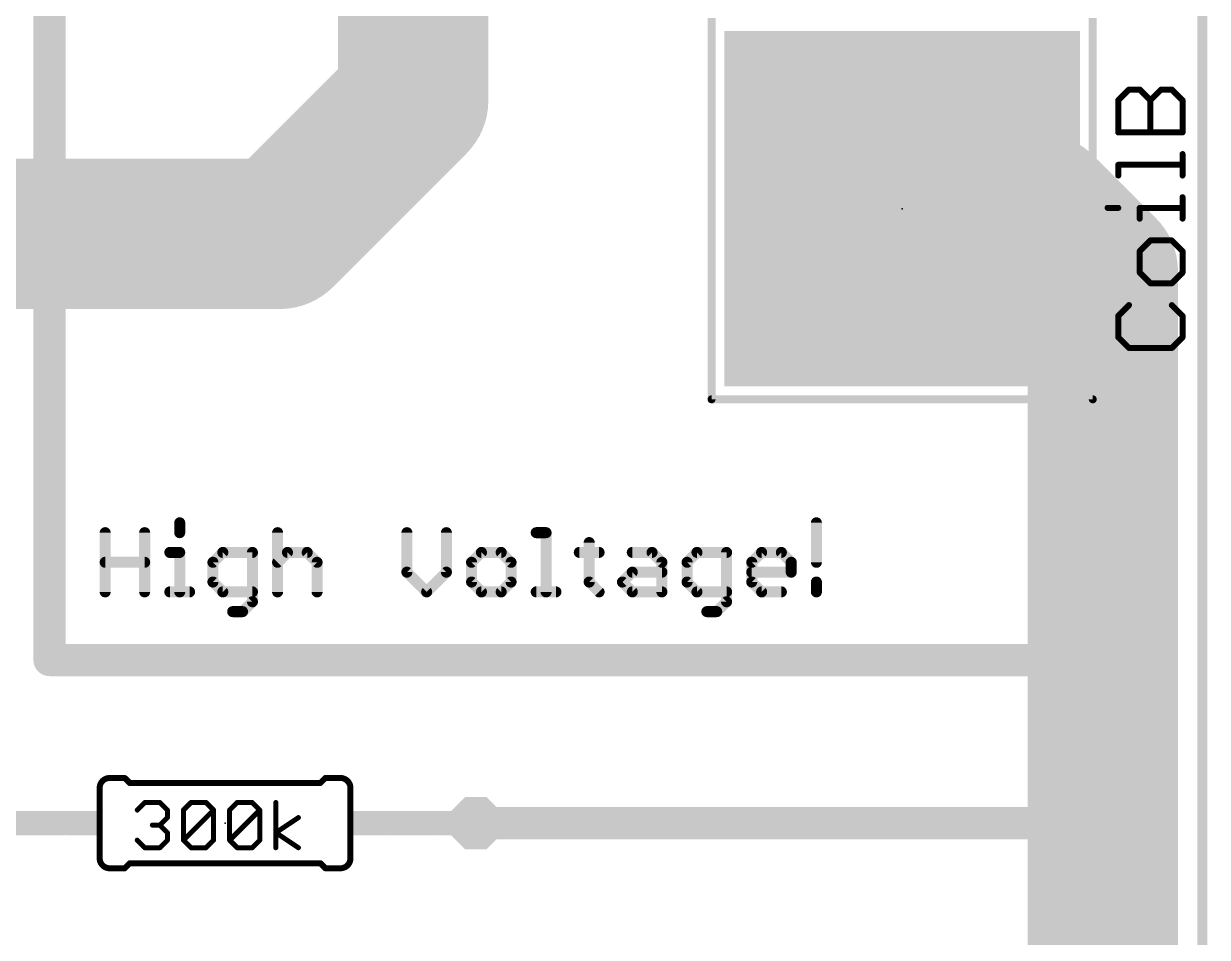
# Model space of a CAD drawing. Extents: x 0 to 165, y -10 to 137.
# Drawn here: x 119.36 to 149.33, y 46 to 69.14 of the extents above; entities that cross this region are included whole.
import ezdxf

# ---------------------------------------------------------------- set-up
doc = ezdxf.new("R2010")
doc.units = 0
for name, color, linetype in [('1', 14, 'CONTINUOUS'), ('16', 174, 'CONTINUOUS'), ('17', 94, 'CONTINUOUS'), ('20', 178, 'CONTINUOUS'), ('21', 251, 'CONTINUOUS'), ('23', 178, 'CONTINUOUS'), ('27', 251, 'CONTINUOUS'), ('51', 251, 'CONTINUOUS')]:
    doc.layers.add(name, color=color, linetype=linetype)

# ---------------------------------------------------------------- blocks, each defined once
blk = doc.blocks.new('RECT')
blk.add_solid([(-0.5, -0.5), (0.5, -0.5), (-0.5, 0.5), (0.5, 0.5)])
blk = doc.blocks.new('OCTAGONP')
at = {"const_width": 0.5}
blk.add_lwpolyline([(-0.25, -0.1036), (-0.25, 0.1036), (-0.1036, 0.25), (0.1036, 0.25), (0.25, 0.1036), (0.25, -0.1036), (0.1036, -0.25), (-0.1036, -0.25), (-0.25, -0.1036), (-0.25, 0.1036)], dxfattribs=at)
blk = doc.blocks.new('SQUAREP')
blk.add_solid([(-0.5, -0.5), (0.5, -0.5), (-0.5, 0.5), (0.5, 0.5)])

msp = doc.modelspace()

# ---------------------------------------------------------------- linework, layer by layer
at = {"layer": '1'}
for points, const_width in [([(120.015, 53.0225), (120.015, 99.3775)], 0.8128), ([(147.0773, 67.1975), (147.3485, 67.4687)], 0.1524), ([(147.3485, 67.4687), (147.6196, 67.4687)], 0.1524), ([(147.6196, 67.4687), (147.8908, 67.1975)], 0.1524), ([(147.8908, 67.1975), (148.162, 67.4687)], 0.1524), ([(148.162, 67.4687), (148.4331, 67.4687)], 0.1524), ([(148.4331, 67.4687), (148.7043, 67.1975)], 0.1524), ([(147.0773, 66.384), (147.0773, 67.1975)], 0.1524), ([(147.8908, 66.384), (147.8908, 67.1975)], 0.1524), ([(148.7043, 67.1975), (148.7043, 66.384)], 0.1524), ([(148.7043, 66.384), (147.0773, 66.384)], 0.1524), ([(147.0773, 65.2926), (147.0773, 65.5638)], 0.1524), ([(147.0773, 65.5638), (148.7043, 65.5638)], 0.1524), ([(148.7043, 65.2926), (148.7043, 65.8349)], 0.1524), ([(148.7043, 64.2012), (148.7043, 64.7435)], 0.1524), ([(146.8061, 64.4723), (147.0773, 64.4723)], 0.1524), ([(147.6196, 64.2012), (147.6196, 64.4723)], 0.1524), ([(147.6196, 64.4723), (148.7043, 64.4723)], 0.1524), ([(147.8908, 63.6487), (147.6196, 63.3775)], 0.1524), ([(148.4331, 63.6487), (147.8908, 63.6487)], 0.1524), ([(148.7043, 63.3775), (148.4331, 63.6487)], 0.1524), ([(147.6196, 63.3775), (147.6196, 62.8352)], 0.1524), ([(148.7043, 62.8352), (148.7043, 63.3775)], 0.1524), ([(147.6196, 62.8352), (147.8908, 62.564)], 0.1524), ([(147.8908, 62.564), (148.4331, 62.564)], 0.1524), ([(148.4331, 62.564), (148.7043, 62.8352)], 0.1524), ([(147.3485, 62.0115), (147.0773, 61.7403)], 0.1524), ([(148.7043, 61.7403), (148.4331, 62.0115)], 0.1524), ([(147.0773, 61.7403), (147.0773, 61.198)], 0.1524), ([(148.7043, 61.198), (148.7043, 61.7403)], 0.1524), ([(147.0773, 61.198), (147.3485, 60.9268)], 0.1524), ([(148.4331, 60.9268), (148.7043, 61.198)], 0.1524), ([(147.3485, 60.9268), (148.4331, 60.9268)], 0.1524), ([(121.4247, 54.7497), (121.4247, 56.2496)], 0.2794), ([(122.4246, 56.2496), (122.4246, 54.7497)], 0.2794), ([(123.3118, 56.4996), (123.3118, 56.2496)], 0.2794), ([(125.7905, 56.2496), (125.7905, 54.7497)], 0.2794), ([(129.0648, 56.2496), (129.0648, 55.2497)], 0.2794), ([(130.0647, 55.2497), (130.0647, 56.2496)], 0.2794), ([(132.3391, 56.2496), (132.5891, 56.2496)], 0.2794), ([(132.5891, 56.2496), (132.5891, 54.7497)], 0.2794), ([(139.4334, 56.4996), (139.4334, 55.4996)], 0.2794), ([(133.6805, 55.9996), (133.6805, 54.9997)], 0.2794), ([(123.0619, 55.7496), (123.3118, 55.7496)], 0.2794), ([(123.3118, 55.7496), (123.3118, 54.7497)], 0.2794), ([(124.4033, 55.7496), (124.1533, 55.4996)], 0.2794), ([(125.1532, 55.7496), (124.4033, 55.7496)], 0.2794), ([(125.1532, 54.4997), (125.1532, 55.7496)], 0.2794), ([(125.7905, 55.4996), (126.0404, 55.7496)], 0.2794), ([(126.0404, 55.7496), (126.5404, 55.7496)], 0.2794), ([(126.5404, 55.7496), (126.7904, 55.4996)], 0.2794), ([(130.9519, 55.7496), (130.7019, 55.4996)], 0.2794), ([(131.4519, 55.7496), (130.9519, 55.7496)], 0.2794), ([(131.7018, 55.4996), (131.4519, 55.7496)], 0.2794), ([(133.4305, 55.7496), (133.9305, 55.7496)], 0.2794), ([(134.7719, 55.7496), (135.2719, 55.7496)], 0.2794), ([(135.2719, 55.7496), (135.5219, 55.4996)], 0.2794), ([(136.4091, 55.7496), (136.1591, 55.4996)], 0.2794), ([(137.159, 55.7496), (136.4091, 55.7496)], 0.2794), ([(137.159, 54.4997), (137.159, 55.7496)], 0.2794), ([(137.7963, 55.4996), (138.0462, 55.7496)], 0.2794), ([(138.0462, 55.7496), (138.5462, 55.7496)], 0.2794), ([(138.5462, 55.7496), (138.7962, 55.4996)], 0.2794), ([(121.4247, 55.4996), (122.4246, 55.4996)], 0.2794), ([(124.1533, 55.4996), (124.1533, 54.9997)], 0.2794), ([(126.7904, 55.4996), (126.7904, 54.7497)], 0.2794), ([(130.7019, 55.4996), (130.7019, 54.9997)], 0.2794), ([(131.7018, 54.9997), (131.7018, 55.4996)], 0.2794), ([(135.5219, 55.4996), (135.5219, 54.7497)], 0.2794), ([(136.1591, 55.4996), (136.1591, 54.9997)], 0.2794), ([(137.7963, 54.9997), (137.7963, 55.4996)], 0.2794), ([(138.7962, 55.4996), (138.7962, 55.2497)], 0.2794), ([(129.0648, 55.2497), (129.5647, 54.7497)], 0.2794), ([(129.5647, 54.7497), (130.0647, 55.2497)], 0.2794), ([(134.522, 54.9997), (134.7719, 55.2497)], 0.2794), ([(134.7719, 55.2497), (135.5219, 55.2497)], 0.2794), ([(138.7962, 55.2497), (137.7963, 55.2497)], 0.2794), ([(123.0619, 54.7497), (123.5618, 54.7497)], 0.2794), ([(124.1533, 54.9997), (124.4033, 54.7497)], 0.2794), ([(124.4033, 54.7497), (125.1532, 54.7497)], 0.2794), ([(130.7019, 54.9997), (130.9519, 54.7497)], 0.2794), ([(130.9519, 54.7497), (131.4519, 54.7497)], 0.2794), ([(131.4519, 54.7497), (131.7018, 54.9997)], 0.2794), ([(132.3391, 54.7497), (132.839, 54.7497)], 0.2794), ([(133.6805, 54.9997), (133.9305, 54.7497)], 0.2794), ([(134.7719, 54.7497), (134.522, 54.9997)], 0.2794), ([(135.5219, 54.7497), (134.7719, 54.7497)], 0.2794), ([(136.1591, 54.9997), (136.4091, 54.7497)], 0.2794), ([(136.4091, 54.7497), (137.159, 54.7497)], 0.2794), ([(138.0462, 54.7497), (137.7963, 54.9997)], 0.2794), ([(138.5462, 54.7497), (138.0462, 54.7497)], 0.2794), ([(139.4334, 54.9997), (139.4334, 54.7497)], 0.2794), ([(124.9032, 54.2497), (125.1532, 54.4997)], 0.2794), ([(136.909, 54.2497), (137.159, 54.4997)], 0.2794), ([(124.6533, 54.2497), (124.9032, 54.2497)], 0.2794), ([(136.6591, 54.2497), (136.909, 54.2497)], 0.2794), ([(120.015, 53.0225), (147.955, 53.0225)], 0.8128)]:
    msp.add_lwpolyline(points, dxfattribs=dict(at, const_width=const_width))
for points, const_width in [([(147.3485, 67.5068, 1), (147.3485, 67.4306)], 0.0762), ([(147.3754, 67.4418, 1), (147.3215, 67.4956)], 0.0762), ([(147.6466, 67.4956, 1), (147.5927, 67.4417)], 0.0762), ([(147.6196, 67.4306, 1), (147.6196, 67.5068)], 0.0762), ([(148.162, 67.5068, 1), (148.162, 67.4306)], 0.0762), ([(148.1889, 67.4417, 1), (148.135, 67.4956)], 0.0762), ([(148.4601, 67.4956, 1), (148.4062, 67.4418)], 0.0762), ([(148.4331, 67.4306, 1), (148.4331, 67.5068)], 0.0762), ([(147.1154, 67.1975, 1), (147.0392, 67.1975)], 0.0762), ([(147.0504, 67.2245, 1), (147.1043, 67.1706)], 0.0762), ([(147.9289, 67.1975, 1), (147.8527, 67.1975)], 0.0762), ([(147.8639, 67.2245, 1), (147.9177, 67.1706)], 0.0762), ([(147.8639, 67.1706, 1), (147.9177, 67.2245)], 0.0762), ([(148.7424, 67.1975, 1), (148.6662, 67.1975)], 0.0762), ([(148.6774, 67.1706, 1), (148.7312, 67.2245)], 0.0762), ([(147.0773, 66.4221, 1), (147.0773, 66.3459)], 0.0762), ([(147.0392, 66.384, 1), (147.1154, 66.384)], 0.0762), ([(147.8527, 66.384, 1), (147.9289, 66.384)], 0.0762), ([(148.6662, 66.384, 1), (148.7424, 66.384)], 0.0762), ([(148.7043, 66.3459, 1), (148.7043, 66.4221)], 0.0762), ([(147.1154, 65.5638, 1), (147.0392, 65.5638)], 0.0762), ([(147.0773, 65.6019, 1), (147.0773, 65.5257)], 0.0762), ([(148.7424, 65.8349, 1), (148.6662, 65.8349)], 0.0762), ([(148.7043, 65.5257, 1), (148.7043, 65.6019)], 0.0762), ([(147.0392, 65.2926, 1), (147.1154, 65.2926)], 0.0762), ([(148.6662, 65.2926, 1), (148.7424, 65.2926)], 0.0762), ([(148.7424, 64.7435, 1), (148.6662, 64.7435)], 0.0762), ([(146.8061, 64.5104, 1), (146.8061, 64.4342)], 0.0762), ([(147.0773, 64.4342, 1), (147.0773, 64.5104)], 0.0762), ([(147.6577, 64.4723, 1), (147.5815, 64.4723)], 0.0762), ([(147.6196, 64.5104, 1), (147.6196, 64.4342)], 0.0762), ([(148.7043, 64.4342, 1), (148.7043, 64.5104)], 0.0762), ([(147.5815, 64.2012, 1), (147.6577, 64.2012)], 0.0762), ([(148.6662, 64.2012, 1), (148.7424, 64.2012)], 0.0762), ([(147.8908, 63.6868, 1), (147.8908, 63.6106)], 0.0762), ([(147.9177, 63.6217, 1), (147.8639, 63.6756)], 0.0762), ([(148.4601, 63.6756, 1), (148.4062, 63.6217)], 0.0762), ([(148.4331, 63.6106, 1), (148.4331, 63.6868)], 0.0762), ([(147.6577, 63.3775, 1), (147.5815, 63.3775)], 0.0762), ([(147.5927, 63.4044, 1), (147.6466, 63.3506)], 0.0762), ([(148.7424, 63.3775, 1), (148.6662, 63.3775)], 0.0762), ([(148.6774, 63.3506, 1), (148.7312, 63.4044)], 0.0762), ([(147.6466, 62.8621, 1), (147.5927, 62.8082)], 0.0762), ([(147.5815, 62.8352, 1), (147.6577, 62.8352)], 0.0762), ([(147.8908, 62.6021, 1), (147.8908, 62.5259)], 0.0762), ([(148.4331, 62.5259, 1), (148.4331, 62.6021)], 0.0762), ([(148.6662, 62.8352, 1), (148.7424, 62.8352)], 0.0762), ([(148.7312, 62.8082, 1), (148.6774, 62.8621)], 0.0762), ([(147.8639, 62.5371, 1), (147.9177, 62.5909)], 0.0762), ([(148.4062, 62.5909, 1), (148.4601, 62.5371)], 0.0762), ([(147.3754, 61.9846, 1), (147.3215, 62.0384)], 0.0762), ([(148.4601, 62.0384, 1), (148.4062, 61.9846)], 0.0762), ([(147.1154, 61.7403, 1), (147.0392, 61.7403)], 0.0762), ([(147.0504, 61.7673, 1), (147.1043, 61.7134)], 0.0762), ([(148.7424, 61.7403, 1), (148.6662, 61.7403)], 0.0762), ([(148.6774, 61.7134, 1), (148.7312, 61.7673)], 0.0762), ([(147.0392, 61.198, 1), (147.1154, 61.198)], 0.0762), ([(147.1043, 61.2249, 1), (147.0504, 61.1711)], 0.0762), ([(148.6662, 61.198, 1), (148.7424, 61.198)], 0.0762), ([(148.7312, 61.1711, 1), (148.6774, 61.2249)], 0.0762), ([(147.3485, 60.9649, 1), (147.3485, 60.8887)], 0.0762), ([(147.3215, 60.8999, 1), (147.3754, 60.9538)], 0.0762), ([(148.4062, 60.9538, 1), (148.4601, 60.8999)], 0.0762), ([(148.4331, 60.8887, 1), (148.4331, 60.9649)], 0.0762), ([(121.4946, 56.2496, 1), (121.3548, 56.2496)], 0.1397), ([(122.4945, 56.2496, 1), (122.3548, 56.2496)], 0.1397), ([(123.3817, 56.4996, 1), (123.242, 56.4996)], 0.1397), ([(125.8603, 56.2496, 1), (125.7206, 56.2496)], 0.1397), ([(129.1346, 56.2496, 1), (128.9949, 56.2496)], 0.1397), ([(130.1345, 56.2496, 1), (129.9948, 56.2496)], 0.1397), ([(132.3391, 56.3194, 1), (132.3391, 56.1797)], 0.1397), ([(132.6589, 56.2496, 1), (132.5192, 56.2496)], 0.1397), ([(132.5891, 56.1797, 1), (132.5891, 56.3194)], 0.1397), ([(139.5033, 56.4996, 1), (139.3636, 56.4996)], 0.1397), ([(123.242, 56.2496, 1), (123.3817, 56.2496)], 0.1397), ([(133.7503, 55.9996, 1), (133.6106, 55.9996)], 0.1397), ([(123.0619, 55.8195, 1), (123.0619, 55.6798)], 0.1397), ([(123.3817, 55.7496, 1), (123.242, 55.7496)], 0.1397), ([(123.3118, 55.6798, 1), (123.3118, 55.8195)], 0.1397), ([(124.4033, 55.8195, 1), (124.4033, 55.6798)], 0.1397), ([(124.4527, 55.7002, 1), (124.3539, 55.799)], 0.1397), ([(125.2231, 55.7496, 1), (125.0834, 55.7496)], 0.1397), ([(125.1532, 55.6798, 1), (125.1532, 55.8195)], 0.1397), ([(126.0404, 55.8195, 1), (126.0404, 55.6798)], 0.1397), ([(126.0898, 55.7002, 1), (125.991, 55.799)], 0.1397), ([(126.5898, 55.799, 1), (126.491, 55.7002)], 0.1397), ([(126.5404, 55.6798, 1), (126.5404, 55.8195)], 0.1397), ([(130.9519, 55.8195, 1), (130.9519, 55.6798)], 0.1397), ([(131.0013, 55.7002, 1), (130.9025, 55.799)], 0.1397), ([(131.5013, 55.799, 1), (131.4025, 55.7002)], 0.1397), ([(131.4519, 55.6798, 1), (131.4519, 55.8195)], 0.1397), ([(133.4305, 55.8195, 1), (133.4305, 55.6798)], 0.1397), ([(133.9305, 55.6798, 1), (133.9305, 55.8195)], 0.1397), ([(134.7719, 55.8195, 1), (134.7719, 55.6798)], 0.1397), ([(135.3213, 55.799, 1), (135.2225, 55.7002)], 0.1397), ([(135.2719, 55.6798, 1), (135.2719, 55.8195)], 0.1397), ([(136.4091, 55.8195, 1), (136.4091, 55.6798)], 0.1397), ([(136.4585, 55.7002, 1), (136.3597, 55.799)], 0.1397), ([(137.2289, 55.7496, 1), (137.0892, 55.7496)], 0.1397), ([(137.159, 55.6798, 1), (137.159, 55.8195)], 0.1397), ([(138.0462, 55.8195, 1), (138.0462, 55.6798)], 0.1397), ([(138.0956, 55.7002, 1), (137.9968, 55.799)], 0.1397), ([(138.5956, 55.799, 1), (138.4968, 55.7002)], 0.1397), ([(138.5462, 55.6798, 1), (138.5462, 55.8195)], 0.1397), ([(121.4247, 55.5695, 1), (121.4247, 55.4298)], 0.1397), ([(122.4246, 55.4298, 1), (122.4246, 55.5695)], 0.1397), ([(124.2231, 55.4996, 1), (124.0834, 55.4996)], 0.1397), ([(124.1039, 55.549, 1), (124.2027, 55.4502)], 0.1397), ([(125.7411, 55.549, 1), (125.8398, 55.4502)], 0.1397), ([(126.8602, 55.4996, 1), (126.7205, 55.4996)], 0.1397), ([(126.741, 55.4502, 1), (126.8398, 55.549)], 0.1397), ([(130.6525, 55.549, 1), (130.7513, 55.4502)], 0.1397), ([(130.7718, 55.4996, 1), (130.6321, 55.4996)], 0.1397), ([(131.7717, 55.4996, 1), (131.632, 55.4996)], 0.1397), ([(131.6524, 55.4502, 1), (131.7512, 55.549)], 0.1397), ([(135.5917, 55.4996, 1), (135.452, 55.4996)], 0.1397), ([(135.4725, 55.4502, 1), (135.5713, 55.549)], 0.1397), ([(136.1097, 55.549, 1), (136.2085, 55.4502)], 0.1397), ([(136.229, 55.4996, 1), (136.0893, 55.4996)], 0.1397), ([(137.8661, 55.4996, 1), (137.7264, 55.4996)], 0.1397), ([(137.7469, 55.549, 1), (137.8457, 55.4502)], 0.1397), ([(138.866, 55.4996, 1), (138.7263, 55.4996)], 0.1397), ([(138.7468, 55.4502, 1), (138.8456, 55.549)], 0.1397), ([(139.3636, 55.4996, 1), (139.5033, 55.4996)], 0.1397), ([(128.9949, 55.2497, 1), (129.1346, 55.2497)], 0.1397), ([(129.1142, 55.2991, 1), (129.0154, 55.2003)], 0.1397), ([(129.9948, 55.2497, 1), (130.1345, 55.2497)], 0.1397), ([(130.1141, 55.2003, 1), (130.0153, 55.2991)], 0.1397), ([(134.7719, 55.3195, 1), (134.7719, 55.1798)], 0.1397), ([(134.8213, 55.2003, 1), (134.7225, 55.2991)], 0.1397), ([(135.5219, 55.1798, 1), (135.5219, 55.3195)], 0.1397), ([(137.7963, 55.3195, 1), (137.7963, 55.1798)], 0.1397), ([(138.7263, 55.2497, 1), (138.866, 55.2497)], 0.1397), ([(138.7962, 55.1798, 1), (138.7962, 55.3195)], 0.1397), ([(123.0619, 54.8196, 1), (123.0619, 54.6799)], 0.1397), ([(123.5618, 54.6799, 1), (123.5618, 54.8196)], 0.1397), ([(124.0834, 54.9997, 1), (124.2231, 54.9997)], 0.1397), ([(124.2027, 55.0491, 1), (124.1039, 54.9503)], 0.1397), ([(124.4033, 54.8196, 1), (124.4033, 54.6799)], 0.1397), ([(124.3539, 54.7003, 1), (124.4527, 54.7991)], 0.1397), ([(125.1532, 54.6799, 1), (125.1532, 54.8196)], 0.1397), ([(129.5153, 54.7991, 1), (129.6141, 54.7003)], 0.1397), ([(129.5153, 54.7003, 1), (129.6141, 54.7991)], 0.1397), ([(130.7513, 55.0491, 1), (130.6525, 54.9503)], 0.1397), ([(130.6321, 54.9997, 1), (130.7718, 54.9997)], 0.1397), ([(130.9519, 54.8196, 1), (130.9519, 54.6799)], 0.1397), ([(130.9025, 54.7003, 1), (131.0013, 54.7991)], 0.1397), ([(131.4025, 54.7991, 1), (131.5013, 54.7003)], 0.1397), ([(131.4519, 54.6799, 1), (131.4519, 54.8196)], 0.1397), ([(131.632, 54.9997, 1), (131.7717, 54.9997)], 0.1397), ([(131.7512, 54.9503, 1), (131.6524, 55.0491)], 0.1397), ([(132.3391, 54.8196, 1), (132.3391, 54.6799)], 0.1397), ([(132.839, 54.6799, 1), (132.839, 54.8196)], 0.1397), ([(133.7299, 55.0491, 1), (133.6311, 54.9503)], 0.1397), ([(133.6106, 54.9997, 1), (133.7503, 54.9997)], 0.1397), ([(133.8811, 54.7003, 1), (133.9799, 54.7991)], 0.1397), ([(134.5713, 55.0491, 1), (134.4726, 54.9503)], 0.1397), ([(134.4726, 55.0491, 1), (134.5713, 54.9503)], 0.1397), ([(134.7719, 54.8196, 1), (134.7719, 54.6799)], 0.1397), ([(134.7225, 54.7003, 1), (134.8213, 54.7991)], 0.1397), ([(135.5219, 54.6799, 1), (135.5219, 54.8196)], 0.1397), ([(136.2085, 55.0491, 1), (136.1097, 54.9503)], 0.1397), ([(136.0893, 54.9997, 1), (136.229, 54.9997)], 0.1397), ([(136.4091, 54.8196, 1), (136.4091, 54.6799)], 0.1397), ([(136.3597, 54.7003, 1), (136.4585, 54.7991)], 0.1397), ([(137.159, 54.6799, 1), (137.159, 54.8196)], 0.1397), ([(137.8457, 55.0491, 1), (137.7469, 54.9503)], 0.1397), ([(137.7264, 54.9997, 1), (137.8661, 54.9997)], 0.1397), ([(138.0462, 54.8196, 1), (138.0462, 54.6799)], 0.1397), ([(137.9968, 54.7003, 1), (138.0956, 54.7991)], 0.1397), ([(138.5462, 54.6799, 1), (138.5462, 54.8196)], 0.1397), ([(139.5033, 54.9997, 1), (139.3636, 54.9997)], 0.1397), ([(121.3548, 54.7497, 1), (121.4946, 54.7497)], 0.1397), ([(122.3548, 54.7497, 1), (122.4945, 54.7497)], 0.1397), ([(123.242, 54.7497, 1), (123.3817, 54.7497)], 0.1397), ([(125.0834, 54.4997, 1), (125.2231, 54.4997)], 0.1397), ([(125.2026, 54.4503, 1), (125.1038, 54.5491)], 0.1397), ([(125.7206, 54.7497, 1), (125.8603, 54.7497)], 0.1397), ([(126.7205, 54.7497, 1), (126.8602, 54.7497)], 0.1397), ([(132.5192, 54.7497, 1), (132.6589, 54.7497)], 0.1397), ([(135.452, 54.7497, 1), (135.5917, 54.7497)], 0.1397), ([(137.0892, 54.4997, 1), (137.2289, 54.4997)], 0.1397), ([(137.2084, 54.4503, 1), (137.1096, 54.5491)], 0.1397), ([(139.3636, 54.7497, 1), (139.5033, 54.7497)], 0.1397), ([(124.6533, 54.3196, 1), (124.6533, 54.1799)], 0.1397), ([(124.8538, 54.2991, 1), (124.9526, 54.2003)], 0.1397), ([(124.9032, 54.1799, 1), (124.9032, 54.3196)], 0.1397), ([(136.6591, 54.3196, 1), (136.6591, 54.1799)], 0.1397), ([(136.8597, 54.2991, 1), (136.9584, 54.2003)], 0.1397), ([(136.909, 54.1799, 1), (136.909, 54.3196)], 0.1397), ([(120.015, 53.2257, 1), (120.015, 52.8193)], 0.4064), ([(147.955, 52.8193, 1), (147.955, 53.2257)], 0.4064), ([(119.8118, 53.0225, 1), (120.2182, 53.0225)], 0.4064)]:
    msp.add_lwpolyline(points, format="xyb", dxfattribs=dict(at, const_width=const_width))
at = {"layer": '16'}
for points, const_width in [([(129.2225, 67.1925), (129.2225, 83.8495)], 3.81), ([(125.8475, 63.8175), (129.2225, 67.1925)], 3.81), ([(145.0975, 64.4525), (141.605, 64.4525)], 3.81), ([(146.685, 62.865), (145.0975, 64.4525)], 3.81), ([(113.03, 63.8175), (125.8475, 63.8175)], 3.81), ([(146.685, 48.895), (146.685, 62.865)], 3.81), ([(146.685, 37.465), (146.685, 48.895)], 3.81), ([(146.685, 48.895), (130.81, 48.895)], 0.8128)]:
    msp.add_lwpolyline(points, dxfattribs=dict(at, const_width=const_width))
for points, const_width in [([(129.896, 66.519, 1), (128.549, 67.866)], 1.905), ([(128.27, 67.1925, 1), (130.175, 67.1925)], 1.905), ([(141.605, 65.405, 1), (141.605, 63.5)], 1.905), ([(145.771, 65.126, 1), (144.424, 63.779)], 1.905), ([(145.0975, 63.5, 1), (145.0975, 65.405)], 1.905), ([(125.8475, 62.865, 1), (125.8475, 64.77)], 1.905), ([(125.174, 64.491, 1), (126.521, 63.144)], 1.905), ([(147.6375, 62.865, 1), (145.7325, 62.865)], 1.905), ([(146.0115, 62.1915, 1), (147.3585, 63.5385)], 1.905), ([(147.6375, 48.895, 1), (145.7325, 48.895)], 1.905), ([(145.7325, 48.895, 1), (147.6375, 48.895)], 1.905), ([(130.81, 49.0982, 1), (130.81, 48.6918)], 0.4064), ([(146.685, 48.6918, 1), (146.685, 49.0982)], 0.4064)]:
    msp.add_lwpolyline(points, format="xyb", dxfattribs=dict(at, const_width=const_width))
at = {"layer": '20', "const_width": 0.254}
msp.add_lwpolyline([(149.205, 0), (149.205, 136.5125)], dxfattribs=at)
at = {"layer": '21'}
for points, const_width in [([(136.779, 59.6265), (136.779, 69.2785)], 0.2032), ([(146.431, 69.2785), (146.431, 59.6265)], 0.2032), ([(146.431, 59.6265), (136.779, 59.6265)], 0.2032), ([(121.539, 50.038), (121.92, 50.038)], 0.1524), ([(122.047, 49.911), (121.92, 50.038)], 0.1524), ([(126.873, 49.911), (127, 50.038)], 0.1524), ([(127.381, 50.038), (127, 50.038)], 0.1524), ([(121.285, 48.006), (121.285, 49.784)], 0.1524), ([(126.873, 49.911), (122.047, 49.911)], 0.1524), ([(127.635, 48.006), (127.635, 49.784)], 0.1524), ([(120.015, 48.895), (120.396, 48.895)], 0.6096), ([(128.905, 48.895), (128.524, 48.895)], 0.6096), ([(122.047, 47.879), (121.92, 47.752)], 0.1524), ([(126.873, 47.879), (122.047, 47.879)], 0.1524), ([(126.873, 47.879), (127, 47.752)], 0.1524), ([(121.539, 47.752), (121.92, 47.752)], 0.1524), ([(127.381, 47.752), (127, 47.752)], 0.1524)]:
    msp.add_lwpolyline(points, dxfattribs=dict(at, const_width=const_width))
for points, const_width in [([(141.605, 62.3025, 1), (141.605, 66.6025, 1), (141.605, 62.3025)], 0.2032), ([(136.779, 59.6773, 1), (136.779, 59.5757)], 0.1016), ([(136.7282, 59.6265, 1), (136.8298, 59.6265)], 0.1016), ([(146.3802, 59.6265, 1), (146.4818, 59.6265)], 0.1016), ([(146.431, 59.5757, 1), (146.431, 59.6773)], 0.1016), ([(121.539, 50.038, 0.4142), (121.285, 49.784)], 0.1524), ([(121.539, 50.0761, 1), (121.539, 49.9999)], 0.0762), ([(121.539, 49.9999, 1), (121.539, 50.0761)], 0.0762), ([(121.9469, 50.0649, 1), (121.8931, 50.0111)], 0.0762), ([(121.92, 49.9999, 1), (121.92, 50.0761)], 0.0762), ([(127, 50.0761, 1), (127, 49.9999)], 0.0762), ([(127.0269, 50.0111, 1), (126.9731, 50.0649)], 0.0762), ([(127.635, 49.784, 0.4142), (127.381, 50.038)], 0.1524), ([(127.381, 50.0761, 1), (127.381, 49.9999)], 0.0762), ([(127.381, 49.9999, 1), (127.381, 50.0761)], 0.0762), ([(121.3231, 49.784, 1), (121.2469, 49.784)], 0.0762), ([(121.2469, 49.784, 1), (121.3231, 49.784)], 0.0762), ([(122.047, 49.9491, 1), (122.047, 49.8729)], 0.0762), ([(122.0201, 49.8841, 1), (122.0739, 49.9379)], 0.0762), ([(126.8461, 49.9379, 1), (126.8999, 49.8841)], 0.0762), ([(126.873, 49.8729, 1), (126.873, 49.9491)], 0.0762), ([(127.6731, 49.784, 1), (127.5969, 49.784)], 0.0762), ([(127.5969, 49.784, 1), (127.6731, 49.784)], 0.0762), ([(120.015, 49.0474, 1), (120.015, 48.7426)], 0.3048), ([(120.396, 48.7426, 1), (120.396, 49.0474)], 0.3048), ([(128.524, 49.0474, 1), (128.524, 48.7426)], 0.3048), ([(128.905, 48.7426, 1), (128.905, 49.0474)], 0.3048), ([(121.285, 48.006, 0.4142), (121.539, 47.752)], 0.1524), ([(121.3231, 48.006, 1), (121.2469, 48.006)], 0.0762), ([(121.2469, 48.006, 1), (121.3231, 48.006)], 0.0762), ([(122.047, 47.9171, 1), (122.047, 47.8409)], 0.0762), ([(122.0739, 47.8521, 1), (122.0201, 47.9059)], 0.0762), ([(126.8999, 47.9059, 1), (126.8461, 47.8521)], 0.0762), ([(126.873, 47.8409, 1), (126.873, 47.9171)], 0.0762), ([(127.381, 47.752, 0.4142), (127.635, 48.006)], 0.1524), ([(127.6731, 48.006, 1), (127.5969, 48.006)], 0.0762), ([(127.5969, 48.006, 1), (127.6731, 48.006)], 0.0762), ([(121.539, 47.7901, 1), (121.539, 47.7139)], 0.0762), ([(121.539, 47.7139, 1), (121.539, 47.7901)], 0.0762), ([(121.8931, 47.7789, 1), (121.9469, 47.7251)], 0.0762), ([(121.92, 47.7139, 1), (121.92, 47.7901)], 0.0762), ([(127, 47.7901, 1), (127, 47.7139)], 0.0762), ([(126.9731, 47.7251, 1), (127.0269, 47.7789)], 0.0762), ([(127.381, 47.7901, 1), (127.381, 47.7139)], 0.0762), ([(127.381, 47.7139, 1), (127.381, 47.7901)], 0.0762)]:
    msp.add_lwpolyline(points, format="xyb", dxfattribs=dict(at, const_width=const_width))
at = {"layer": '23'}
for p in [(141.605, 64.4525), (124.46, 48.895)]:
    msp.add_point(p, dxfattribs=at)
at = {"layer": '27', "const_width": 0.127}
for points in [[(122.2375, 49.226), (122.4282, 49.4167)], [(122.4282, 49.4167), (122.8095, 49.4167)], [(122.8095, 49.4167), (123.0002, 49.226)], [(123.4069, 49.226), (123.5976, 49.4167)], [(123.5976, 49.4167), (123.9789, 49.4167)], [(123.9789, 49.4167), (124.1695, 49.226)], [(124.5763, 49.226), (124.767, 49.4167)], [(124.767, 49.4167), (125.1483, 49.4167)], [(125.1483, 49.4167), (125.3389, 49.226)], [(125.7457, 48.2727), (125.7457, 49.4167)], [(123.0002, 49.226), (123.0002, 49.0354)], [(123.4069, 48.4634), (123.4069, 49.226)], [(123.4069, 48.4634), (124.1695, 49.226)], [(124.1695, 49.226), (124.1695, 48.4634)], [(124.5763, 48.4634), (124.5763, 49.226)], [(124.5763, 48.4634), (125.3389, 49.226)], [(125.3389, 49.226), (125.3389, 48.4634)], [(122.8095, 48.8447), (122.6188, 48.8447)], [(123.0002, 49.0354), (122.8095, 48.8447)], [(122.8095, 48.8447), (123.0002, 48.654)], [(125.7457, 48.654), (126.3177, 49.0354)], [(123.0002, 48.654), (123.0002, 48.4634)], [(126.3177, 48.2727), (125.7457, 48.654)], [(122.4282, 48.2727), (122.2375, 48.4634)], [(122.8095, 48.2727), (122.4282, 48.2727)], [(123.0002, 48.4634), (122.8095, 48.2727)], [(123.5976, 48.2727), (123.4069, 48.4634)], [(123.9789, 48.2727), (123.5976, 48.2727)], [(124.1695, 48.4634), (123.9789, 48.2727)], [(124.767, 48.2727), (124.5763, 48.4634)], [(125.1483, 48.2727), (124.767, 48.2727)], [(125.3389, 48.4634), (125.1483, 48.2727)]]:
    msp.add_lwpolyline(points, dxfattribs=at)
at = {"layer": '27', "const_width": 0.0635}
for points in [[(122.4282, 49.4484, 1), (122.4282, 49.3849)], [(122.4506, 49.3942, 1), (122.4057, 49.4391)], [(122.8319, 49.4391, 1), (122.787, 49.3942)], [(122.8095, 49.3849, 1), (122.8095, 49.4484)], [(123.5976, 49.4484, 1), (123.5976, 49.3849)], [(123.62, 49.3942, 1), (123.5751, 49.4391)], [(124.0013, 49.4391, 1), (123.9564, 49.3942)], [(123.9789, 49.3849, 1), (123.9789, 49.4484)], [(124.767, 49.4484, 1), (124.767, 49.3849)], [(124.7894, 49.3942, 1), (124.7445, 49.4391)], [(125.1707, 49.4391, 1), (125.1258, 49.3942)], [(125.1483, 49.3849, 1), (125.1483, 49.4484)], [(125.7774, 49.4167, 1), (125.7139, 49.4167)], [(122.215, 49.2485, 1), (122.26, 49.2036)], [(123.0319, 49.226, 1), (122.9684, 49.226)], [(122.9777, 49.2036, 1), (123.0226, 49.2485)], [(123.4386, 49.226, 1), (123.3751, 49.226)], [(123.3844, 49.2485, 1), (123.4293, 49.2036)], [(124.2013, 49.226, 1), (124.1378, 49.226)], [(124.192, 49.2036, 1), (124.1471, 49.2485)], [(124.1471, 49.2036, 1), (124.192, 49.2485)], [(124.608, 49.226, 1), (124.5445, 49.226)], [(124.5538, 49.2485, 1), (124.5987, 49.2036)], [(125.3707, 49.226, 1), (125.3072, 49.226)], [(125.3614, 49.2036, 1), (125.3165, 49.2485)], [(125.3165, 49.2036, 1), (125.3614, 49.2485)], [(122.6188, 48.8764, 1), (122.6188, 48.8129)], [(122.8319, 48.8671, 1), (122.787, 48.8222)], [(122.787, 48.8671, 1), (122.8319, 48.8222)], [(122.8095, 48.8129, 1), (122.8095, 48.8764)], [(122.9684, 49.0354, 1), (123.0319, 49.0354)], [(123.0226, 49.0129, 1), (122.9777, 49.0578)], [(126.3353, 49.0089, 1), (126.3001, 49.0618)], [(123.0319, 48.654, 1), (122.9684, 48.654)], [(122.9777, 48.6316, 1), (123.0226, 48.6765)], [(125.7633, 48.6804, 1), (125.7281, 48.6276)], [(125.7281, 48.6804, 1), (125.7633, 48.6276)], [(122.26, 48.4858, 1), (122.215, 48.4409)], [(122.4282, 48.3045, 1), (122.4282, 48.2409)], [(122.4057, 48.2502, 1), (122.4506, 48.2952)], [(122.787, 48.2952, 1), (122.8319, 48.2502)], [(122.8095, 48.2409, 1), (122.8095, 48.3045)], [(122.9684, 48.4634, 1), (123.0319, 48.4634)], [(123.0226, 48.4409, 1), (122.9777, 48.4858)], [(123.4293, 48.4858, 1), (123.3844, 48.4409)], [(123.3844, 48.4858, 1), (123.4293, 48.4409)], [(123.3751, 48.4634, 1), (123.4386, 48.4634)], [(123.5976, 48.3045, 1), (123.5976, 48.2409)], [(123.5751, 48.2502, 1), (123.62, 48.2952)], [(123.9564, 48.2952, 1), (124.0013, 48.2502)], [(123.9789, 48.2409, 1), (123.9789, 48.3045)], [(124.1378, 48.4634, 1), (124.2013, 48.4634)], [(124.192, 48.4409, 1), (124.1471, 48.4858)], [(124.5445, 48.4634, 1), (124.608, 48.4634)], [(124.5987, 48.4858, 1), (124.5538, 48.4409)], [(124.5538, 48.4858, 1), (124.5987, 48.4409)], [(124.767, 48.3045, 1), (124.767, 48.2409)], [(124.7445, 48.2502, 1), (124.7894, 48.2952)], [(125.1258, 48.2952, 1), (125.1707, 48.2502)], [(125.1483, 48.2409, 1), (125.1483, 48.3045)], [(125.3072, 48.4634, 1), (125.3707, 48.4634)], [(125.3614, 48.4409, 1), (125.3165, 48.4858)], [(125.7139, 48.2727, 1), (125.7774, 48.2727)], [(126.3001, 48.2463, 1), (126.3353, 48.2991)]]:
    msp.add_lwpolyline(points, format="xyb", dxfattribs=at)
at = {"layer": '51'}
for points, const_width in [([(141.605, 66.9925, 0.4142), (139.065, 64.4525)], 3.9116), ([(141.605, 61.9125, 0.4142), (144.145, 64.4525)], 3.9116), ([(141.605, 63.6905, 1), (141.605, 65.2145, 1), (141.605, 63.6905)], 0.4572), ([(119.126, 48.7426, 1), (119.126, 49.0474)], 0.3048), ([(129.794, 49.0474, 1), (129.794, 48.7426)], 0.3048), ([(130.81, 48.7426, 1), (130.81, 49.0474)], 0.3048)]:
    msp.add_lwpolyline(points, format="xyb", dxfattribs=dict(at, const_width=const_width))
at = {"layer": '51', "const_width": 0.6096}
for points in [[(118.11, 48.895), (119.126, 48.895)], [(130.81, 48.895), (129.794, 48.895)]]:
    msp.add_lwpolyline(points, dxfattribs=at)

# ---------------------------------------------------------------- block references
at = {"layer": '17', "xscale": 9, "yscale": 9, "rotation": 90}
msp.add_blockref('SQUAREP', (141.605, 64.4525), dxfattribs=at)
msp.add_blockref('SQUAREP', (141.605, 64.4525), dxfattribs=at)
at = {"layer": '17', "xscale": 1.3208, "yscale": 1.3208}
msp.add_blockref('OCTAGONP', (130.81, 48.895), dxfattribs=at)
msp.add_blockref('OCTAGONP', (130.81, 48.895), dxfattribs=at)
at = {"layer": '21', "xscale": 0.8636, "yscale": 0.6096}
for p in [(119.5832, 48.895), (120.8532, 48.895), (128.0668, 48.895), (129.3368, 48.895)]:
    msp.add_blockref('RECT', p, dxfattribs=at)

doc.saveas('drawing.dxf')
